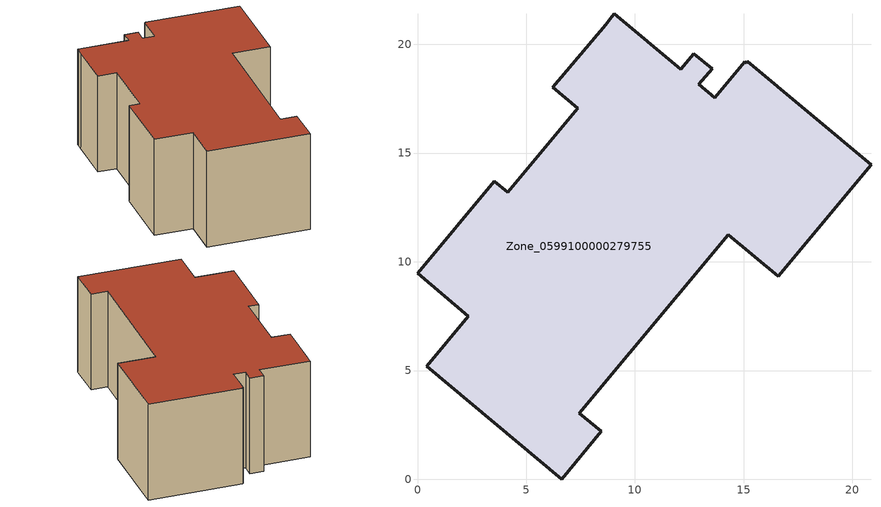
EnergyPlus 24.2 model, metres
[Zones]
Zone_0599100000279755
 floor ground (C_G): 13.67,17.55 15.04,19.19 15.11,19.14 15.15,19.21 20.85,14.46 16.58,9.34 14.29,11.25 7.43,3.04 8.44,2.22 6.63,0 0.42,5.2 2.34,7.5 0,9.48 3.53,13.71 4.15,13.2 7.37,17.06 6.22,18.02 8.65,20.91 8.94,21.27 9.05,21.41 12.1,18.85 12.7,19.57 13.54,18.88 12.94,18.16 z0
 wall outside (C_F): 7.43,3.04 14.29,11.25 16.58,9.34 20.85,14.46 15.15,19.21 15.11,19.14 15.04,19.19 13.67,17.55 12.94,18.16 13.54,18.88 12.7,19.57 12.1,18.85 9.05,21.41 8.94,21.27 8.65,20.91 6.22,18.02 7.37,17.06 4.15,13.2 3.53,13.71 0,9.48 2.34,7.5 0.42,5.2 6.63,0 8.44,2.22 7.43,3.04 z0:8.07
 roof outside (C_R): 15.04,19.19 13.67,17.55 12.94,18.16 13.54,18.88 12.7,19.57 12.1,18.85 9.05,21.41 8.94,21.27 8.65,20.91 6.22,18.02 7.37,17.06 4.15,13.2 3.53,13.71 0,9.48 2.34,7.5 0.42,5.2 6.63,0 8.44,2.22 7.43,3.04 14.29,11.25 16.58,9.34 20.85,14.46 15.15,19.21 15.11,19.14 z8.07
[BUILDING]
Pand.0599100000279755: North Axis=0; Terrain=City; Loads Convergence Tolerance Value=0.04; Temperature Convergence Tolerance Value=0.4; Solar Distribution=FullExterior; Maximum Number of Warmup Days=25; Minimum Number of Warmup Days=1
[Site:Location]
Rotterdam.The.Hague.AP_ZH_NLD Design_Conditions: Latitude=51.96; Longitude=4.45; Time Zone=1; Elevation=-4.5
[SITE:GROUNDTEMPERATURE:BUILDINGSURFACE]
18, 18, 18, 18, 18, 18, 18, 18, 18, 18, 18, 18
[MATERIAL] Thermal Absorptance=0.9; Solar Absorptance=0.7; Visible Absorptance=0.7
Name | Roughness | Thickness | Conductivity | Density | Specific Heat
G.D.1965-1974 | MediumSmooth | 0.15 | 0.882353 | 540 | 1210
F.D.1965-1974 | Rough | 0.3 | 0.697674 | 1920 | 840
R.D.1965-1974 | MediumRough | 0.2 | 0.232558 | 1500 | 1000
[CONSTRUCTION]
C_G: G.D.1965-1974
C_F: F.D.1965-1974
C_R: R.D.1965-1974
[ZONE]
Zone_0599100000279755: Type=1; Multiplier=1; Ceiling Height=Autocalculate; Volume=Autocalculate; Floor Area=autocalculate; Part of Total Floor Area=Yes
[ZONEINFILTRATION:DESIGNFLOWRATE]
Infil_Zone_0599100000279755: Zone or ZoneList or Space or SpaceList=Zone_0599100000279755; Schedule=AlwaysOn; Design Flow Rate Calculation Method=Flow/Area; Flow Rate per Floor Area=0.0042; Constant Term Coefficient=1; Temperature Term Coefficient=0; Velocity Term Coefficient=0; Velocity Squared Term Coefficient=0
[HVACTEMPLATE:ZONE:IDEALLOADSAIRSYSTEM]
Zone_0599100000279755: Maximum Heating Supply Air Temperature=50; Minimum Cooling Supply Air Temperature=13; Maximum Heating Supply Air Humidity Ratio=0.0156; Minimum Cooling Supply Air Humidity Ratio=0.0077; Heating Limit=NoLimit; Cooling Limit=NoLimit; Dehumidification Control Type=ConstantSensibleHeatRatio; Cooling Sensible Heat Ratio=0.7; Dehumidification Setpoint=60; Humidification Control Type=None; Humidification Setpoint=30; Outdoor Air Method=None; Outdoor Air Flow Rate per Person=0.00944; Outdoor Air Flow Rate per Zone Floor Area=0; Outdoor Air Flow Rate per Zone=0; Demand Controlled Ventilation Type=None; Outdoor Air Economizer Type=NoEconomizer; Heat Recovery Type=None; Sensible Heat Recovery Effectiveness=0.7; Latent Heat Recovery Effectiveness=0.65
[ZONECONTROL:THERMOSTAT]
ThermostatControl_Zone_0599100000279755: Zone or ZoneList=Zone_0599100000279755; Control Type Schedule=DualSetpointControlType; Control 1=Thermostat_Zone_0599100000279755; Temperature Difference Between Cutout And Setpoint=0
[THERMOSTATSETPOINT:DUALSETPOINT]
Thermostat_Zone_0599100000279755: Heating Setpoint Temperature Schedule=HeatingSetpoint_Zone_0599100000279755; Cooling Setpoint Temperature Schedule=CoolingSetpoint_Zone_0599100000279755
[SCHEDULE:COMPACT]
HeatingSetpoint_Zone_0599100000279755: Through: 12/31, For: AllDays, Until: 24:00, 21
CoolingSetpoint_Zone_0599100000279755: Through: 12/31, For: AllDays, Until: 24:00, 24
DualSetpointControlType: Through: 12/31, For: AllDays, Until: 24:00, 4
AlwaysOn: Through: 12/31, For: AllDays, Until: 24:00, 1
